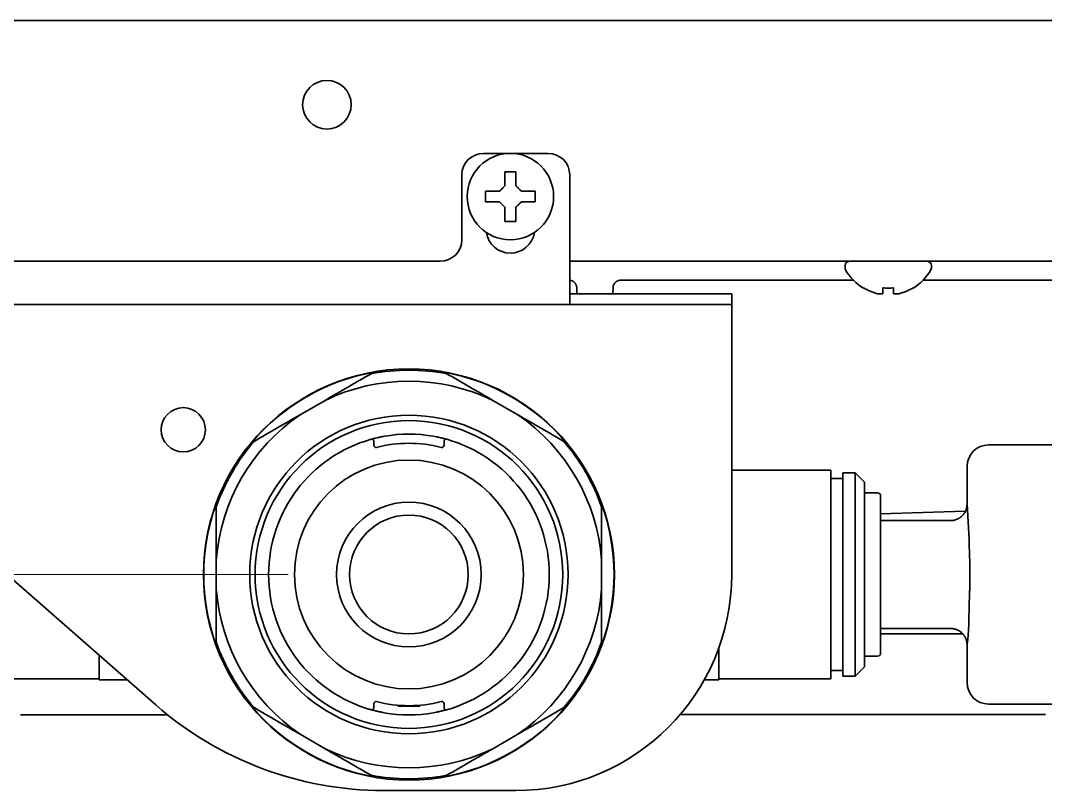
# Model space of a CAD drawing. Extents: x 5819 to 10669, y -850 to 3886.
# Drawn here: x 6424.2 to 6519.1, y 1321.8 to 1393.1 of the extents above; entities that cross this region are included whole.
import ezdxf

# ---------------------------------------------------------------- set-up
doc = ezdxf.new("R2010")
doc.units = 0
doc.header["$LTSCALE"] = 5
doc.layers.get('0').update_dxf_attribs({"linetype": 'CONTINUOUS', "lineweight": 0})
doc.layers.add('1', color=7, linetype='CONTINUOUS', true_color=0xffffff)

msp = doc.modelspace()

# ---------------------------------------------------------------- linework, layer by layer
at = {"color": 4}
msp.add_line((6348.973, 1341.826), (6448.973, 1341.826), dxfattribs=at)
at = {"layer": '1', "color": 7, "linetype": 'Continuous', "lineweight": 35}
for p, q in [((5854.573, 1393.126), (6646.573, 1393.126)), ((6473.073, 1380.826), (6467.073, 1380.826)), ((6465.073, 1378.826), (6465.073, 1372.826)), ((6469.073, 1379.126), (6469.573, 1379.126)), ((6469.573, 1379.126), (6470.073, 1379.126)), ((6475.073, 1368.826), (6475.073, 1378.826)), ((6469.573, 1374.526), (6469.073, 1374.526)), ((6470.073, 1374.526), (6469.573, 1374.526)), ((6463.073, 1370.826), (6413.073, 1370.826)), ((6475.072, 1370.826), (6656.718, 1370.826)), ((6500.573, 1370.426), (6500.573, 1370.226)), ((6508.573, 1370.226), (6508.573, 1370.426)), ((6475.073, 1368.826), (6475.073, 1366.826)), ((6475.725, 1367.826), (6475.715, 1368.388)), ((6479.07, 1367.826), (6479.08, 1368.388)), ((6501.355, 1369.076), (6479.779, 1369.076)), ((6502.273, 1368.348), (6502.273, 1368.381)), ((6506.873, 1368.381), (6506.873, 1368.348)), ((6552.696, 1369.076), (6507.793, 1369.076)), ((6488.073, 1367.826), (6475.073, 1367.826)), ((6488.073, 1367.826), (6490.073, 1367.826)), ((6490.073, 1366.826), (6490.073, 1367.826)), ((6400.073, 1366.826), (6475.073, 1366.826)), ((6488.073, 1366.826), (6475.073, 1366.826)), ((6490.073, 1366.826), (6488.073, 1366.826)), ((6490.073, 1365.826), (6490.073, 1366.826)), ((6490.073, 1365.826), (6490.073, 1341.826)), ((6452.406, 1357.953), (6450.09, 1356.616)), ((6470.256, 1356.616), (6467.94, 1357.953)), ((6456.923, 1354.152), (6456.923, 1353.794)), ((6463.423, 1353.794), (6463.423, 1354.152)), ((6513.872, 1353.826), (6554.375, 1353.826)), ((6499.273, 1351.476), (6490.073, 1351.476)), ((6499.273, 1351.476), (6499.273, 1332.176)), ((6501.523, 1351.226), (6500.373, 1351.226)), ((6500.373, 1351.226), (6500.373, 1332.426)), ((6502.373, 1350.376), (6501.523, 1351.226)), ((6501.523, 1351.226), (6501.523, 1332.426)), ((6511.873, 1348.326), (6511.873, 1351.827)), ((6500.373, 1350.726), (6499.273, 1350.726)), ((6502.373, 1350.376), (6502.373, 1333.276)), ((6503.573, 1349.376), (6502.373, 1349.376)), ((6503.873, 1341.826), (6503.873, 1349.076)), ((6416.269, 1347.65), (6436.723, 1329.747)), ((6503.873, 1347.437), (6511.704, 1347.677)), ((6512.068, 1345.058), (6511.873, 1348.326)), ((6510.372, 1346.826), (6503.873, 1346.826)), ((6442.323, 1343.163), (6442.323, 1340.489)), ((6478.023, 1340.489), (6478.023, 1343.163)), ((6503.873, 1334.576), (6503.873, 1341.826)), ((6511.473, 1336.326), (6503.872, 1336.326)), ((6503.873, 1336.826), (6510.372, 1336.826)), ((6511.873, 1331.825), (6511.873, 1335.326)), ((6431.473, 1334.343), (6431.473, 1332.076)), ((6488.873, 1332.076), (6488.873, 1335.003)), ((6502.373, 1334.276), (6503.573, 1334.276)), ((6501.523, 1332.426), (6502.373, 1333.276)), ((6499.273, 1332.926), (6500.373, 1332.926)), ((6500.373, 1332.426), (6501.523, 1332.426)), ((6421.073, 1332.176), (6431.473, 1332.176)), ((6431.998, 1332.076), (6434.062, 1332.076)), ((6487.535, 1332.076), (6488.348, 1332.076)), ((6488.873, 1332.176), (6499.273, 1332.176)), ((6456.923, 1329.859), (6456.923, 1329.5)), ((6459.173, 1329.717), (6459.173, 1329.626)), ((6461.173, 1329.626), (6459.173, 1329.626)), ((6461.173, 1329.717), (6461.173, 1329.626)), ((6463.423, 1329.5), (6463.423, 1329.859)), ((6513.872, 1329.826), (6545.423, 1329.826)), ((6424.19, 1328.826), (6427.043, 1328.826)), ((6427.043, 1328.826), (6437.825, 1328.826)), ((6509.304, 1328.861), (6511.842, 1328.861)), ((6450.09, 1327.036), (6452.406, 1325.699)), ((6467.94, 1325.699), (6470.256, 1327.036)), ((6470.073, 1321.826), (6457.799, 1321.826))]:
    msp.add_line(p, q, dxfattribs=at)
for centre, radius in [((6469.573, 1376.826), 4), ((6460.173, 1341.826), 19.036), ((6439.273, 1355.226), 2.05), ((6460.173, 1341.826), 14.75), ((6460.173, 1341.826), 14.25), ((6460.173, 1341.826), 10.6), ((6460.173, 1341.826), 6.7), ((6460.173, 1341.826), 5.5)]:
    msp.add_circle(centre, radius, dxfattribs=at)
for centre, radius, start, end in [((6452.573, 1385.326), 2.25, 0, 180), ((6452.573, 1385.326), 2.25, 180, 0), ((6467.073, 1378.826), 2, 90, 180), ((6473.073, 1378.826), 2, 0, 90), ((6469.573, 1373.826), 2.25, 188.25171, 351.74788), ((6463.073, 1372.826), 2, 270, 0), ((6500.973, 1370.426), 0.4, 90, 180), ((6500.973, 1370.226), 0.4, 180, 210.30118), ((6508.173, 1370.426), 0.4, 0, 90), ((6508.173, 1370.226), 0.4, 329.69882, 0), ((6504.772, 1372.446), 4.8, 210.30118, 238.62729), ((6504.374, 1372.446), 4.8, 301.37271, 329.69882), ((6460.173, 1341.826), 18.917, 79.33945, 100.66055), ((6460.173, 1341.826), 19.006, 99.9099, 140.0901), ((6460.173, 1341.826), 19.006, 39.9099, 80.0901), ((6460.173, 1341.826), 17.9, 64.28349, 115.71651), ((6460.173, 1341.826), 17.9, 124.28348, 175.71652), ((6460.173, 1341.826), 17.9, 4.28348, 55.71652), ((6460.173, 1341.826), 18.917, 139.33945, 160.66055), ((6460.173, 1341.826), 13, 105.63638, 254.36362), ((6460.173, 1341.826), 13, 79.87587, 100.12413), ((6460.173, 1341.826), 13, 285.63638, 74.36362), ((6460.173, 1341.826), 18.917, 19.33945, 40.66055), ((6457.123, 1353.794), 0.2, 180, 284.2979), ((6460.173, 1341.826), 12.15, 75.7021, 104.2979), ((6463.223, 1353.794), 0.2, 255.7021, 0), ((6503.573, 1349.076), 0.3, 0, 90), ((6460.173, 1341.826), 19.006, 159.90989, 200.09011), ((6460.173, 1341.826), 19.006, 339.90989, 20.09011), ((6470.073, 1341.826), 20, 270, 0), ((6460.173, 1341.826), 17.9, 184.28348, 235.71652), ((6460.173, 1341.826), 17.9, 304.28348, 355.71652), ((6460.173, 1341.826), 18.917, 199.33945, 220.66055), ((6460.173, 1341.826), 18.917, 319.33945, 340.66055), ((6503.573, 1334.576), 0.3, 270, 0), ((6457.799, 1353.826), 32, 228.8052, 270), ((6460.173, 1341.826), 19.006, 219.9099, 260.0901), ((6457.123, 1329.859), 0.2, 75.7021, 180), ((6460.173, 1341.826), 12.15, 255.7021, 284.2979), ((6463.223, 1329.859), 0.2, 0, 104.2979), ((6460.173, 1341.826), 19.006, 279.9099, 320.0901), ((6460.173, 1341.826), 13, 259.87587, 280.12413), ((6460.173, 1341.826), 17.9, 244.28349, 295.71651), ((6460.173, 1341.826), 18.917, 259.33945, 280.66055)]:
    msp.add_arc(centre, radius, start, end, dxfattribs=at)
for centre, major_axis, ratio, start_param, end_param in [((6513.874, 1351.825), (-1.416, 1.416), 0.998783, -0.784789, 0.784789), ((6511.871, 1341.826), (0, 6.5), 0.034921, 3.14965, 4.192009), ((6513.874, 1331.827), (1.416, 1.416), 0.998783, 2.356803, 3.926382)]:
    msp.add_ellipse(centre, major_axis=major_axis, ratio=ratio, start_param=start_param, end_param=end_param, dxfattribs=at)
for points in [[(6469.073, 1377.826), (6469.073, 1377.88), (6469.073, 1377.988), (6469.073, 1378.15), (6469.073, 1378.309), (6469.073, 1378.464), (6469.073, 1378.616), (6469.073, 1378.773), (6469.073, 1378.939), (6469.073, 1379.062), (6469.073, 1379.126)], [(6468.573, 1377.326), (6468.599, 1377.352), (6468.65, 1377.403), (6468.724, 1377.477), (6468.796, 1377.549), (6468.866, 1377.619), (6468.935, 1377.688), (6469.004, 1377.757), (6469.05, 1377.803), (6469.073, 1377.826)], [(6470.073, 1377.826), (6470.097, 1377.802), (6470.144, 1377.755), (6470.215, 1377.684), (6470.287, 1377.612), (6470.358, 1377.541), (6470.43, 1377.469), (6470.501, 1377.398), (6470.549, 1377.35), (6470.573, 1377.326)], [(6467.273, 1376.326), (6467.273, 1376.493), (6467.273, 1376.826), (6467.273, 1377.159), (6467.273, 1377.326)], [(6470.573, 1377.326), (6470.627, 1377.326), (6470.735, 1377.326), (6470.897, 1377.326), (6471.056, 1377.326), (6471.211, 1377.326), (6471.363, 1377.326), (6471.519, 1377.326), (6471.686, 1377.326), (6471.809, 1377.326), (6471.873, 1377.326)], [(6471.873, 1377.326), (6471.873, 1377.159), (6471.873, 1376.826), (6471.873, 1376.493), (6471.873, 1376.326)], [(6468.573, 1376.326), (6468.519, 1376.326), (6468.411, 1376.326), (6468.249, 1376.326), (6468.09, 1376.326), (6467.935, 1376.326), (6467.783, 1376.326), (6467.626, 1376.326), (6467.46, 1376.326), (6467.337, 1376.326), (6467.273, 1376.326)], [(6469.073, 1375.826), (6469.049, 1375.85), (6469.002, 1375.897), (6468.93, 1375.969), (6468.859, 1376.04), (6468.787, 1376.112), (6468.716, 1376.183), (6468.644, 1376.255), (6468.597, 1376.302), (6468.573, 1376.326)], [(6470.573, 1376.326), (6470.547, 1376.3), (6470.496, 1376.249), (6470.422, 1376.175), (6470.35, 1376.103), (6470.28, 1376.033), (6470.211, 1375.964), (6470.142, 1375.895), (6470.096, 1375.849), (6470.073, 1375.826)], [(6470.073, 1375.826), (6470.073, 1375.772), (6470.073, 1375.664), (6470.073, 1375.502), (6470.073, 1375.343), (6470.073, 1375.188), (6470.073, 1375.036), (6470.073, 1374.88), (6470.073, 1374.713), (6470.073, 1374.59), (6470.073, 1374.526)], [(6475.015, 1369.076), (6475.021, 1369.076), (6475.034, 1369.076), (6475.052, 1369.075), (6475.071, 1369.074), (6475.09, 1369.072), (6475.11, 1369.07), (6475.129, 1369.067), (6475.149, 1369.063), (6475.169, 1369.059), (6475.19, 1369.054), (6475.21, 1369.048), (6475.231, 1369.042), (6475.251, 1369.035), (6475.272, 1369.027), (6475.293, 1369.019), (6475.314, 1369.009), (6475.334, 1368.999), (6475.355, 1368.988), (6475.375, 1368.977), (6475.395, 1368.964), (6475.415, 1368.951), (6475.435, 1368.937), (6475.454, 1368.922), (6475.473, 1368.906), (6475.491, 1368.889), (6475.51, 1368.872), (6475.527, 1368.853), (6475.544, 1368.834), (6475.561, 1368.814), (6475.577, 1368.794), (6475.592, 1368.772), (6475.607, 1368.75), (6475.621, 1368.726), (6475.635, 1368.702), (6475.647, 1368.677), (6475.659, 1368.651), (6475.67, 1368.625), (6475.679, 1368.597), (6475.688, 1368.57), (6475.695, 1368.543), (6475.701, 1368.516), (6475.706, 1368.489), (6475.71, 1368.463), (6475.713, 1368.438), (6475.714, 1368.413), (6475.715, 1368.396), (6475.715, 1368.388)], [(6479.08, 1368.388), (6479.08, 1368.396), (6479.08, 1368.413), (6479.082, 1368.438), (6479.085, 1368.463), (6479.088, 1368.489), (6479.093, 1368.516), (6479.099, 1368.543), (6479.107, 1368.57), (6479.115, 1368.597), (6479.125, 1368.625), (6479.136, 1368.651), (6479.147, 1368.677), (6479.16, 1368.702), (6479.173, 1368.726), (6479.187, 1368.75), (6479.202, 1368.772), (6479.217, 1368.794), (6479.233, 1368.814), (6479.25, 1368.834), (6479.267, 1368.853), (6479.285, 1368.872), (6479.303, 1368.889), (6479.322, 1368.906), (6479.341, 1368.922), (6479.36, 1368.937), (6479.379, 1368.951), (6479.399, 1368.964), (6479.419, 1368.977), (6479.44, 1368.988), (6479.46, 1368.999), (6479.481, 1369.009), (6479.502, 1369.019), (6479.522, 1369.027), (6479.543, 1369.035), (6479.564, 1369.042), (6479.584, 1369.048), (6479.605, 1369.054), (6479.625, 1369.059), (6479.645, 1369.063), (6479.665, 1369.067), (6479.685, 1369.07), (6479.704, 1369.072), (6479.723, 1369.074), (6479.742, 1369.075), (6479.761, 1369.076), (6479.773, 1369.076), (6479.779, 1369.076)], [(6504.073, 1367.83), (6504.073, 1367.844), (6504.073, 1367.874), (6504.073, 1367.925), (6504.073, 1367.981), (6504.073, 1368.042), (6504.073, 1368.108), (6504.073, 1368.183), (6504.073, 1368.27), (6504.073, 1368.342), (6504.073, 1368.381)], [(6504.073, 1368.381), (6504.24, 1368.359), (6504.573, 1368.337), (6504.906, 1368.359), (6505.073, 1368.381)], [(6505.573, 1367.83), (6505.627, 1367.844), (6505.735, 1367.874), (6505.897, 1367.925), (6506.056, 1367.981), (6506.211, 1368.042), (6506.363, 1368.108), (6506.519, 1368.183), (6506.686, 1368.27), (6506.809, 1368.342), (6506.873, 1368.381)], [(6503.573, 1367.83), (6503.597, 1367.827), (6503.644, 1367.822), (6503.715, 1367.817), (6503.787, 1367.814), (6503.858, 1367.814), (6503.93, 1367.817), (6504.001, 1367.822), (6504.049, 1367.827), (6504.073, 1367.83)], [(6505.073, 1367.83), (6505.099, 1367.827), (6505.15, 1367.821), (6505.224, 1367.816), (6505.296, 1367.814), (6505.366, 1367.814), (6505.435, 1367.817), (6505.504, 1367.822), (6505.55, 1367.827), (6505.573, 1367.83)], [(6463.423, 1354.152), (6463.423, 1354.172), (6463.429, 1354.211), (6463.454, 1354.266), (6463.484, 1354.298), (6463.502, 1354.311)], [(6463.502, 1354.311), (6463.519, 1354.325), (6463.558, 1354.345), (6463.618, 1354.355), (6463.658, 1354.35), (6463.677, 1354.345)]]:
    msp.add_open_spline(points, degree=3, dxfattribs=at)
for points, knots in [([(6470.073, 1379.126), (6470.073, 1378.923), (6470.073, 1378.713), (6470.073, 1378.388), (6470.073, 1378.278), (6470.073, 1378.055), (6470.073, 1377.941), (6470.073, 1377.826)], [0, 0, 0, 0, 0.5, 0.5, 0.75, 0.75, 1, 1, 1, 1]), ([(6467.273, 1377.326), (6467.476, 1377.326), (6467.686, 1377.326), (6468.011, 1377.326), (6468.121, 1377.326), (6468.344, 1377.326), (6468.458, 1377.326), (6468.573, 1377.326)], [0, 0, 0, 0, 0.5, 0.5, 0.75, 0.75, 1, 1, 1, 1]), ([(6471.873, 1376.326), (6471.67, 1376.326), (6471.46, 1376.326), (6471.135, 1376.326), (6471.025, 1376.326), (6470.802, 1376.326), (6470.688, 1376.326), (6470.573, 1376.326)], [0, 0, 0, 0, 0.5, 0.5, 0.75, 0.75, 1, 1, 1, 1]), ([(6469.073, 1374.526), (6469.073, 1374.729), (6469.073, 1374.939), (6469.073, 1375.264), (6469.073, 1375.374), (6469.073, 1375.597), (6469.073, 1375.711), (6469.073, 1375.826)], [0, 0, 0, 0, 0.5, 0.5, 0.75, 0.75, 1, 1, 1, 1]), ([(6502.273, 1368.381), (6502.476, 1368.257), (6502.686, 1368.149), (6503.011, 1368.011), (6503.121, 1367.969), (6503.344, 1367.893), (6503.458, 1367.86), (6503.573, 1367.83)], [0, 0, 0, 0, 0.5, 0.5, 0.75, 0.75, 1, 1, 1, 1]), ([(6505.073, 1368.381), (6505.073, 1368.257), (6505.073, 1368.149), (6505.073, 1368.011), (6505.073, 1367.969), (6505.073, 1367.893), (6505.073, 1367.86), (6505.073, 1367.83)], [0, 0, 0, 0, 0.5, 0.5, 0.75, 0.75, 1, 1, 1, 1]), ([(6456.673, 1360.417), (6455.979, 1360.016), (6455.277, 1359.611), (6453.855, 1358.79), (6453.135, 1358.374), (6452.406, 1357.953)], [0, 0, 0, 0, 0.5, 0.5, 1, 1, 1, 1]), ([(6467.94, 1357.953), (6467.21, 1358.374), (6466.491, 1358.79), (6465.069, 1359.611), (6464.367, 1360.016), (6463.672, 1360.417)], [0, 0, 0, 0, 0.5, 0.5, 1, 1, 1, 1]), ([(6450.09, 1356.616), (6449.36, 1356.195), (6448.641, 1355.779), (6447.219, 1354.959), (6446.517, 1354.553), (6445.822, 1354.152)], [0, 0, 0, 0, 0.5, 0.5, 1, 1, 1, 1]), ([(6474.523, 1354.152), (6473.829, 1354.553), (6473.127, 1354.959), (6471.705, 1355.779), (6470.985, 1356.195), (6470.256, 1356.616)], [0, 0, 0, 0, 0.5, 0.5, 1, 1, 1, 1]), ([(6456.669, 1354.345), (6456.67, 1354.345), (6456.678, 1354.348), (6456.701, 1354.354), (6456.711, 1354.357), (6456.729, 1354.362), (6456.736, 1354.364), (6456.75, 1354.367), (6456.757, 1354.369), (6456.796, 1354.38), (6456.835, 1354.39), (6456.891, 1354.405), (6456.903, 1354.408), (6456.927, 1354.414), (6456.94, 1354.418), (6456.978, 1354.427), (6457.005, 1354.434), (6457.089, 1354.455), (6457.151, 1354.47), (6457.234, 1354.49), (6457.251, 1354.493), (6457.285, 1354.501), (6457.336, 1354.513), (6457.425, 1354.533), (6457.499, 1354.548), (6457.556, 1354.56), (6457.575, 1354.564), (6457.613, 1354.572), (6457.633, 1354.576), (6457.73, 1354.595), (6457.808, 1354.609), (6457.888, 1354.624)], [0, 0, 0, 0, 0.118872, 0.118872, 0.18181, 0.18181, 0.213279, 0.213279, 0.244748, 0.244748, 0.370623, 0.370623, 0.402092, 0.402092, 0.433561, 0.433561, 0.496498, 0.496498, 0.622374, 0.622374, 0.653843, 0.653843, 0.685312, 0.748249, 0.811187, 0.811187, 0.842656, 0.842656, 0.874125, 0.874125, 1, 1, 1, 1]), ([(6456.844, 1354.311), (6456.831, 1354.322), (6456.817, 1354.33), (6456.788, 1354.342), (6456.773, 1354.347), (6456.743, 1354.352), (6456.728, 1354.353), (6456.698, 1354.351), (6456.683, 1354.349), (6456.669, 1354.345)], [0, 0, 0, 0, 0.25, 0.25, 0.5, 0.5, 0.75, 0.75, 1, 1, 1, 1]), ([(6456.844, 1354.311), (6456.858, 1354.301), (6456.869, 1354.29), (6456.889, 1354.265), (6456.897, 1354.252), (6456.91, 1354.225), (6456.915, 1354.211), (6456.921, 1354.182), (6456.923, 1354.167), (6456.923, 1354.152)], [0, 0, 0, 0, 0.25, 0.25, 0.5, 0.5, 0.75, 0.75, 1, 1, 1, 1]), ([(6462.458, 1354.624), (6462.538, 1354.609), (6462.616, 1354.595), (6462.731, 1354.572), (6462.769, 1354.564), (6462.826, 1354.553), (6462.845, 1354.549), (6462.882, 1354.541), (6462.901, 1354.537), (6462.992, 1354.517), (6463.061, 1354.501), (6463.16, 1354.478), (6463.192, 1354.471), (6463.239, 1354.459), (6463.254, 1354.456), (6463.283, 1354.448), (6463.298, 1354.445), (6463.369, 1354.427), (6463.42, 1354.414), (6463.487, 1354.396), (6463.509, 1354.391), (6463.547, 1354.381), (6463.582, 1354.371), (6463.61, 1354.364), (6463.628, 1354.359), (6463.633, 1354.357), (6463.644, 1354.354), (6463.648, 1354.353), (6463.668, 1354.347), (6463.677, 1354.345), (6463.677, 1354.345)], [0, 0, 0, 0, 0.12544, 0.12544, 0.188159, 0.188159, 0.219519, 0.219519, 0.250879, 0.250879, 0.376319, 0.376319, 0.439038, 0.439038, 0.470398, 0.470398, 0.501758, 0.501758, 0.627198, 0.627198, 0.689917, 0.689917, 0.752637, 0.815357, 0.815357, 0.846717, 0.846717, 0.878077, 0.878077, 1, 1, 1, 1]), ([(6442.323, 1348.091), (6442.323, 1347.289), (6442.323, 1346.478), (6442.323, 1344.837), (6442.323, 1344.006), (6442.323, 1343.163)], [0, 0, 0, 0, 0.5, 0.5, 1, 1, 1, 1]), ([(6478.023, 1343.163), (6478.023, 1344.006), (6478.023, 1344.837), (6478.023, 1346.478), (6478.023, 1347.289), (6478.023, 1348.091)], [0, 0, 0, 0, 0.5, 0.5, 1, 1, 1, 1]), ([(6510.372, 1346.826), (6510.378, 1346.826), (6510.384, 1346.826), (6510.396, 1346.826), (6510.403, 1346.826), (6510.421, 1346.827), (6510.458, 1346.828), (6510.495, 1346.831), (6510.569, 1346.838), (6510.617, 1346.845), (6510.69, 1346.86), (6510.714, 1346.865), (6510.762, 1346.877), (6510.786, 1346.884), (6510.856, 1346.905), (6510.948, 1346.938), (6511.037, 1346.98), (6511.102, 1347.015), (6511.123, 1347.027), (6511.165, 1347.052), (6511.186, 1347.066), (6511.289, 1347.134), (6511.364, 1347.196), (6511.468, 1347.3), (6511.501, 1347.336), (6511.548, 1347.394), (6511.563, 1347.413), (6511.593, 1347.453), (6511.607, 1347.473), (6511.675, 1347.575), (6511.721, 1347.661), (6511.768, 1347.774), (6511.777, 1347.797), (6511.794, 1347.844), (6511.801, 1347.868), (6511.823, 1347.938), (6511.835, 1347.986), (6511.863, 1348.129), (6511.873, 1348.227), (6511.873, 1348.326)], [0, 0, 0, 0, 0.007813, 0.007813, 0.015625, 0.015625, 0.03125, 0.0625, 0.0625, 0.125, 0.125, 0.15625, 0.15625, 0.1875, 0.1875, 0.25, 0.3125, 0.3125, 0.34375, 0.34375, 0.375, 0.375, 0.5, 0.5, 0.5625, 0.5625, 0.59375, 0.59375, 0.625, 0.625, 0.75, 0.75, 0.78125, 0.78125, 0.8125, 0.8125, 0.875, 0.875, 1, 1, 1, 1]), ([(6512.068, 1345.058), (6512.07, 1344.928), (6512.072, 1344.798), (6512.079, 1344.535), (6512.083, 1344.403), (6512.097, 1344.005), (6512.107, 1343.736), (6512.118, 1343.397), (6512.12, 1343.329), (6512.124, 1343.193), (6512.126, 1343.125), (6512.132, 1342.92), (6512.135, 1342.783), (6512.143, 1342.372), (6512.149, 1341.823), (6512.143, 1341.276), (6512.136, 1340.934), (6512.135, 1340.866), (6512.132, 1340.729), (6512.13, 1340.661), (6512.124, 1340.456), (6512.12, 1340.32), (6512.107, 1339.914), (6512.097, 1339.646), (6512.083, 1339.249), (6512.079, 1339.117), (6512.072, 1338.854), (6512.07, 1338.724), (6512.068, 1338.594)], [0, 0, 0, 0, 0.0625, 0.0625, 0.125, 0.125, 0.25, 0.25, 0.28125, 0.28125, 0.3125, 0.3125, 0.375, 0.375, 0.5, 0.625, 0.625, 0.65625, 0.65625, 0.6875, 0.6875, 0.75, 0.75, 0.875, 0.875, 0.9375, 0.9375, 1, 1, 1, 1]), ([(6442.323, 1340.489), (6442.323, 1339.647), (6442.323, 1338.816), (6442.323, 1337.174), (6442.323, 1336.363), (6442.323, 1335.561)], [0, 0, 0, 0, 0.5, 0.5, 1, 1, 1, 1]), ([(6478.023, 1335.561), (6478.023, 1336.363), (6478.023, 1337.174), (6478.023, 1338.816), (6478.023, 1339.647), (6478.023, 1340.489)], [0, 0, 0, 0, 0.5, 0.5, 1, 1, 1, 1]), ([(6511.873, 1335.326), (6511.873, 1335.425), (6511.863, 1335.523), (6511.835, 1335.667), (6511.823, 1335.714), (6511.801, 1335.785), (6511.794, 1335.808), (6511.777, 1335.855), (6511.768, 1335.878), (6511.721, 1335.991), (6511.675, 1336.077), (6511.607, 1336.179), (6511.593, 1336.199), (6511.563, 1336.239), (6511.548, 1336.258), (6511.501, 1336.316), (6511.468, 1336.352), (6511.364, 1336.456), (6511.289, 1336.518), (6511.186, 1336.586), (6511.165, 1336.6), (6511.123, 1336.625), (6511.102, 1336.637), (6511.037, 1336.672), (6510.948, 1336.714), (6510.856, 1336.747), (6510.786, 1336.768), (6510.762, 1336.775), (6510.714, 1336.787), (6510.69, 1336.792), (6510.617, 1336.807), (6510.569, 1336.814), (6510.495, 1336.821), (6510.458, 1336.824), (6510.421, 1336.825), (6510.403, 1336.826), (6510.396, 1336.826), (6510.384, 1336.826), (6510.378, 1336.826), (6510.372, 1336.826)], [0, 0, 0, 0, 0.125, 0.125, 0.1875, 0.1875, 0.21875, 0.21875, 0.25, 0.25, 0.375, 0.375, 0.40625, 0.40625, 0.4375, 0.4375, 0.5, 0.5, 0.625, 0.625, 0.65625, 0.65625, 0.6875, 0.6875, 0.75, 0.8125, 0.8125, 0.84375, 0.84375, 0.875, 0.875, 0.9375, 0.9375, 0.96875, 0.984375, 0.984375, 0.992187, 0.992187, 1, 1, 1, 1]), ([(6431.998, 1332.076), (6431.876, 1332.076), (6431.769, 1332.076), (6431.592, 1332.076), (6431.522, 1332.076), (6431.473, 1332.076)], [0, 0, 0, 0, 0.5, 0.5, 1, 1, 1, 1]), ([(6488.873, 1332.076), (6488.824, 1332.076), (6488.754, 1332.076), (6488.577, 1332.076), (6488.47, 1332.076), (6488.348, 1332.076)], [0, 0, 0, 0, 0.5, 0.5, 1, 1, 1, 1]), ([(6445.822, 1329.5), (6446.517, 1329.099), (6447.219, 1328.694), (6448.641, 1327.873), (6449.36, 1327.457), (6450.09, 1327.036)], [0, 0, 0, 0, 0.5, 0.5, 1, 1, 1, 1]), ([(6456.844, 1329.341), (6456.858, 1329.351), (6456.869, 1329.362), (6456.889, 1329.387), (6456.897, 1329.4), (6456.91, 1329.427), (6456.915, 1329.442), (6456.921, 1329.47), (6456.923, 1329.485), (6456.923, 1329.5)], [0, 0, 0, 0, 0.25, 0.25, 0.5, 0.5, 0.75, 0.75, 1, 1, 1, 1]), ([(6463.502, 1329.341), (6463.488, 1329.351), (6463.477, 1329.363), (6463.457, 1329.387), (6463.449, 1329.4), (6463.436, 1329.427), (6463.431, 1329.442), (6463.426, 1329.463), (6463.425, 1329.47), (6463.424, 1329.481), (6463.423, 1329.485), (6463.423, 1329.492), (6463.423, 1329.496), (6463.423, 1329.5)], [0, 0, 0, 0, 0.25, 0.25, 0.5, 0.5, 0.75, 0.75, 0.875, 0.875, 0.9375, 0.9375, 1, 1, 1, 1]), ([(6470.256, 1327.036), (6470.985, 1327.457), (6471.705, 1327.873), (6473.127, 1328.694), (6473.829, 1329.099), (6474.523, 1329.5)], [0, 0, 0, 0, 0.5, 0.5, 1, 1, 1, 1]), ([(6456.844, 1329.341), (6456.831, 1329.331), (6456.817, 1329.322), (6456.788, 1329.31), (6456.773, 1329.306), (6456.743, 1329.3), (6456.728, 1329.299), (6456.698, 1329.301), (6456.683, 1329.303), (6456.669, 1329.307)], [0, 0, 0, 0, 0.25, 0.25, 0.5, 0.5, 0.75, 0.75, 1, 1, 1, 1]), ([(6457.888, 1329.029), (6457.808, 1329.043), (6457.73, 1329.057), (6457.615, 1329.08), (6457.576, 1329.088), (6457.52, 1329.1), (6457.501, 1329.104), (6457.464, 1329.112), (6457.445, 1329.116), (6457.354, 1329.135), (6457.285, 1329.151), (6457.186, 1329.174), (6457.154, 1329.181), (6457.107, 1329.193), (6457.092, 1329.196), (6457.062, 1329.204), (6457.048, 1329.207), (6456.977, 1329.225), (6456.926, 1329.238), (6456.858, 1329.256), (6456.837, 1329.261), (6456.798, 1329.272), (6456.764, 1329.281), (6456.736, 1329.289), (6456.718, 1329.294), (6456.712, 1329.295), (6456.702, 1329.298), (6456.698, 1329.299), (6456.678, 1329.305), (6456.669, 1329.307), (6456.669, 1329.307)], [0, 0, 0, 0, 0.12544, 0.12544, 0.188159, 0.188159, 0.219519, 0.219519, 0.250879, 0.250879, 0.376319, 0.376319, 0.439038, 0.439038, 0.470398, 0.470398, 0.501758, 0.501758, 0.627198, 0.627198, 0.689917, 0.689917, 0.752637, 0.815357, 0.815357, 0.846717, 0.846717, 0.878077, 0.878077, 1, 1, 1, 1]), ([(6463.677, 1329.307), (6463.676, 1329.307), (6463.668, 1329.305), (6463.644, 1329.298), (6463.634, 1329.295), (6463.616, 1329.29), (6463.61, 1329.289), (6463.596, 1329.285), (6463.589, 1329.283), (6463.549, 1329.272), (6463.511, 1329.262), (6463.455, 1329.247), (6463.443, 1329.244), (6463.419, 1329.238), (6463.406, 1329.235), (6463.368, 1329.225), (6463.341, 1329.218), (6463.256, 1329.197), (6463.195, 1329.182), (6463.112, 1329.163), (6463.095, 1329.159), (6463.061, 1329.151), (6463.009, 1329.139), (6462.921, 1329.12), (6462.847, 1329.104), (6462.79, 1329.092), (6462.771, 1329.088), (6462.733, 1329.081), (6462.713, 1329.077), (6462.616, 1329.058), (6462.538, 1329.043), (6462.458, 1329.029)], [0, 0, 0, 0, 0.118872, 0.118872, 0.18181, 0.18181, 0.213279, 0.213279, 0.244748, 0.244748, 0.370623, 0.370623, 0.402092, 0.402092, 0.433561, 0.433561, 0.496498, 0.496498, 0.622374, 0.622374, 0.653843, 0.653843, 0.685312, 0.748249, 0.811187, 0.811187, 0.842656, 0.842656, 0.874125, 0.874125, 1, 1, 1, 1]), ([(6463.677, 1329.307), (6463.673, 1329.306), (6463.67, 1329.305), (6463.662, 1329.304), (6463.659, 1329.303), (6463.648, 1329.301), (6463.64, 1329.3), (6463.618, 1329.299), (6463.603, 1329.3), (6463.573, 1329.306), (6463.558, 1329.31), (6463.529, 1329.322), (6463.515, 1329.331), (6463.502, 1329.341)], [0, 0, 0, 0, 0.0625, 0.0625, 0.125, 0.125, 0.25, 0.25, 0.5, 0.5, 0.75, 0.75, 1, 1, 1, 1]), ([(6485.301, 1328.861), (6490.87, 1328.861), (6496.438, 1328.861), (6502.006, 1328.861), (6502.008, 1328.861), (6502.009, 1328.861), (6502.011, 1328.861), (6502.509, 1328.861), (6503.007, 1328.861), (6504.149, 1328.861), (6504.794, 1328.861), (6505.76, 1328.861), (6506.083, 1328.861), (6506.727, 1328.861), (6507.049, 1328.861), (6507.694, 1328.861), (6508.016, 1328.861), (6508.499, 1328.861), (6508.66, 1328.861), (6508.982, 1328.861), (6509.143, 1328.861), (6509.304, 1328.861)], [-2.290761, -2.290761, -2.290761, -2.290761, -0.000618, -0.000618, -0.000618, 0, 0, 0, 0.204784, 0.204784, 0.469856, 0.469856, 0.602392, 0.602392, 0.734928, 0.734928, 0.867464, 0.867464, 0.933732, 0.933732, 1, 1, 1, 1]), ([(6511.842, 1328.861), (6511.918, 1328.861), (6511.994, 1328.861), (6512.146, 1328.861), (6512.222, 1328.861), (6512.45, 1328.861), (6512.907, 1328.861), (6513.363, 1328.861), (6513.971, 1328.861), (6514.276, 1328.861), (6514.884, 1328.861), (6515.188, 1328.861), (6516.101, 1328.861), (6516.71, 1328.861), (6517.927, 1328.861), (6518.535, 1328.861), (6519.144, 1328.861)], [0, 0, 0, 0, 0.03125, 0.03125, 0.0625, 0.0625, 0.125, 0.25, 0.25, 0.375, 0.375, 0.5, 0.5, 0.75, 0.75, 1, 1, 1, 1]), ([(6452.406, 1325.699), (6453.135, 1325.278), (6453.855, 1324.862), (6455.277, 1324.042), (6455.979, 1323.636), (6456.673, 1323.235)], [0, 0, 0, 0, 0.5, 0.5, 1, 1, 1, 1]), ([(6463.672, 1323.235), (6464.367, 1323.636), (6465.069, 1324.042), (6466.491, 1324.862), (6467.21, 1325.278), (6467.94, 1325.699)], [0, 0, 0, 0, 0.5, 0.5, 1, 1, 1, 1])]:
    msp.add_open_spline(points, degree=3, knots=knots, dxfattribs=at)

doc.saveas('drawing.dxf')
